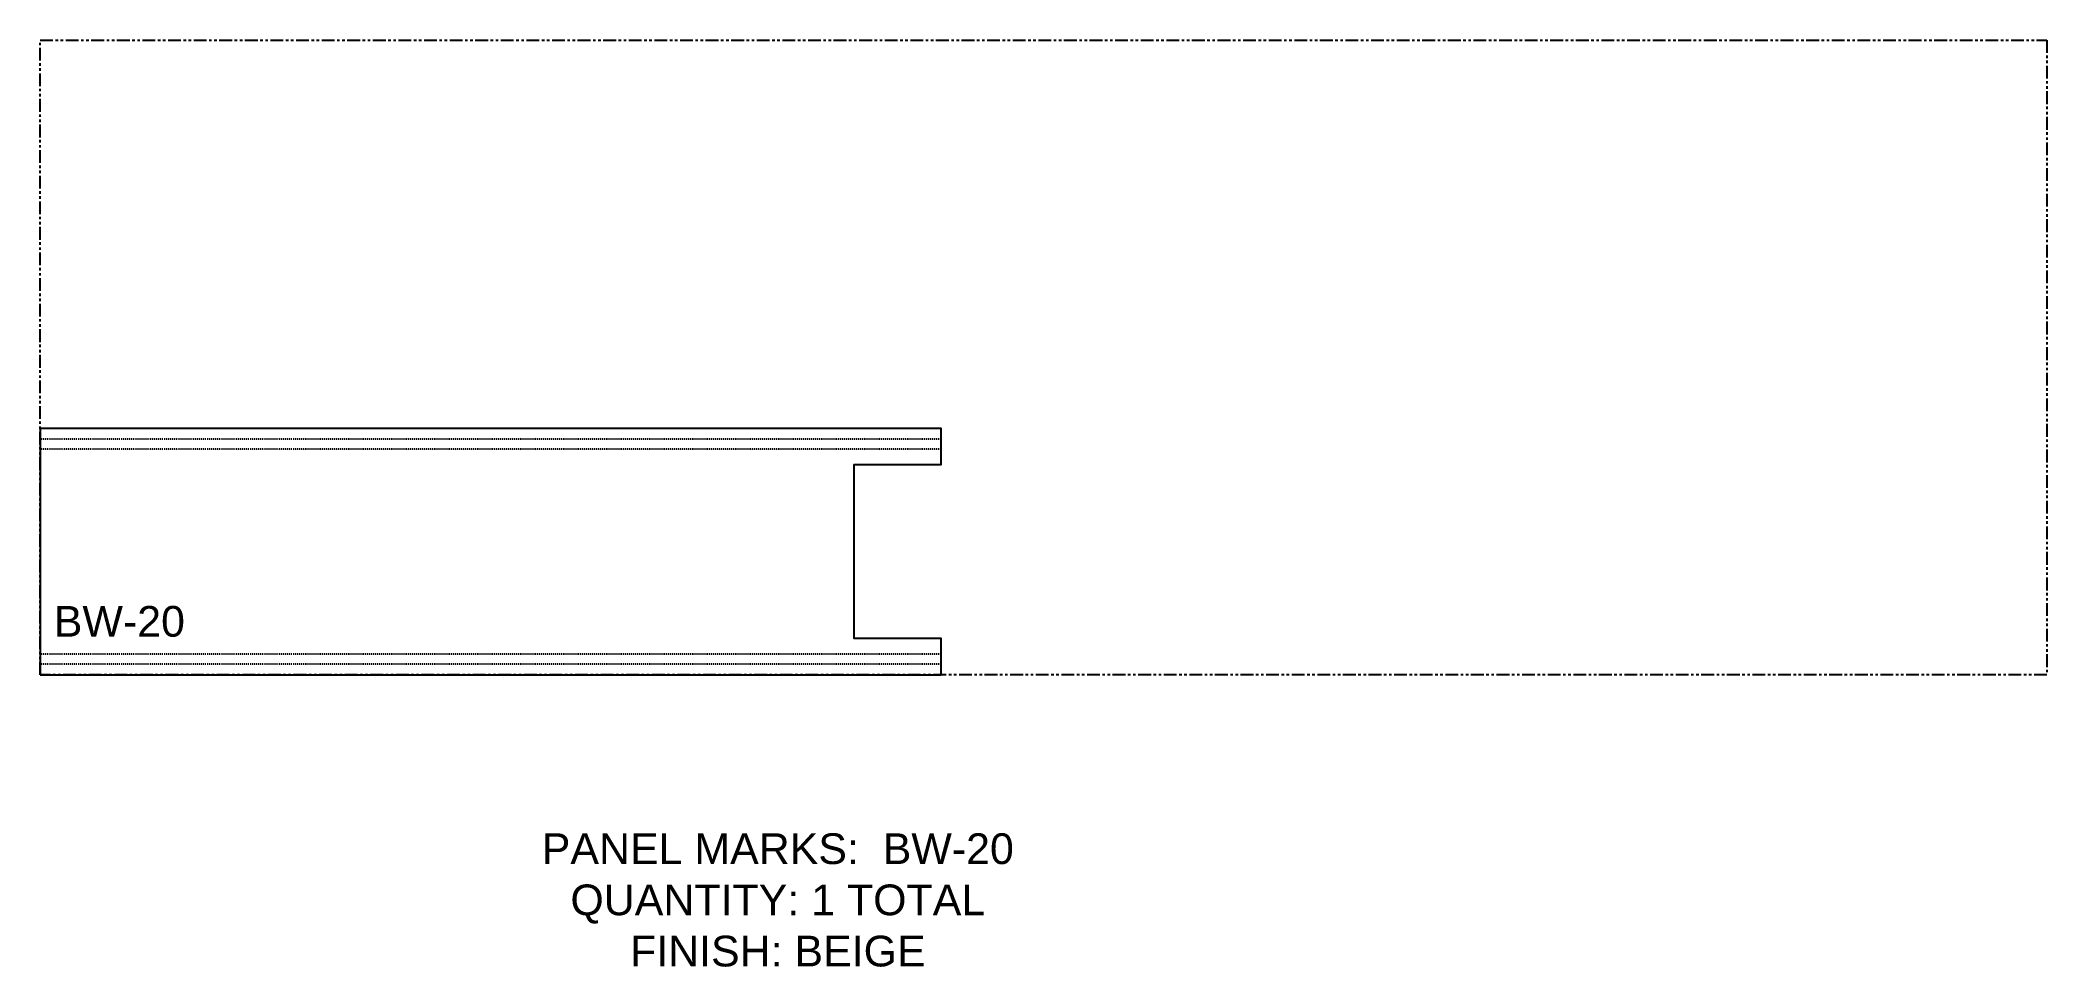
# Model space of a CAD drawing. Header units: inches. Extents: x 0 to 196, y -29 to 62.
import ezdxf

# ---------------------------------------------------------------- set-up
doc = ezdxf.new("R2010")
doc.units = ezdxf.units.IN
doc.header["$MEASUREMENT"] = 0
doc.linetypes.add('HIDDEN', pattern=[0.375, 0.25, -0.125])
doc.linetypes.add('PHANTOM', pattern=[2.5, 1.25, -0.25, 0.25, -0.25, 0.25, -0.25])
for name, color, linetype in [('DETAILS', 7, 'Continuous'), ('ROUT', 1, 'HIDDEN'), ('SHEET', 5, 'PHANTOM'), ('TEXT', 2, 'PHANTOM')]:
    doc.layers.add(name, color=color, linetype=linetype)
doc.styles.get("Standard").update_dxf_attribs({"font": 'arial.ttf'})

msp = doc.modelspace()

# ---------------------------------------------------------------- linework, layer by layer
at = {"layer": 'DETAILS', "ltscale": 0.25}
msp.add_lwpolyline([(0, 0), (88, 0), (88, 3.53), (79.5, 3.53), (79.5, 20.53), (88, 20.53), (88, 24.06), (0, 24.06)], close=True, dxfattribs=at)
at = {"layer": 'ROUT', "ltscale": 0.25}
for p, q in [((88, 23.03), (0, 23.03)), ((88, 22.03), (0, 22.03)), ((88, 2.03), (0, 2.03)), ((88, 1.03), (0, 1.03))]:
    msp.add_line(p, q, dxfattribs=at)
at = {"layer": 'SHEET'}
msp.add_lwpolyline([(0, 62), (196, 62), (196, 0), (0, 0)], close=True, dxfattribs=at)

# ---------------------------------------------------------------- texts
at = {"layer": 'TEXT', "char_height": 3, "attachment_point": 5}
for s, insert in [('BW-20', (7.74, 5.2)), ('PANEL MARKS:  BW-20\\PQUANTITY: 1 TOTAL\\PFINISH: BEIGE', (72.05, -22.01))]:
    msp.add_mtext_dynamic_manual_height_columns(s, width=199.7409, gutter_width=1, heights=[0], dxfattribs=dict(at, insert=insert))

doc.saveas('drawing.dxf')
